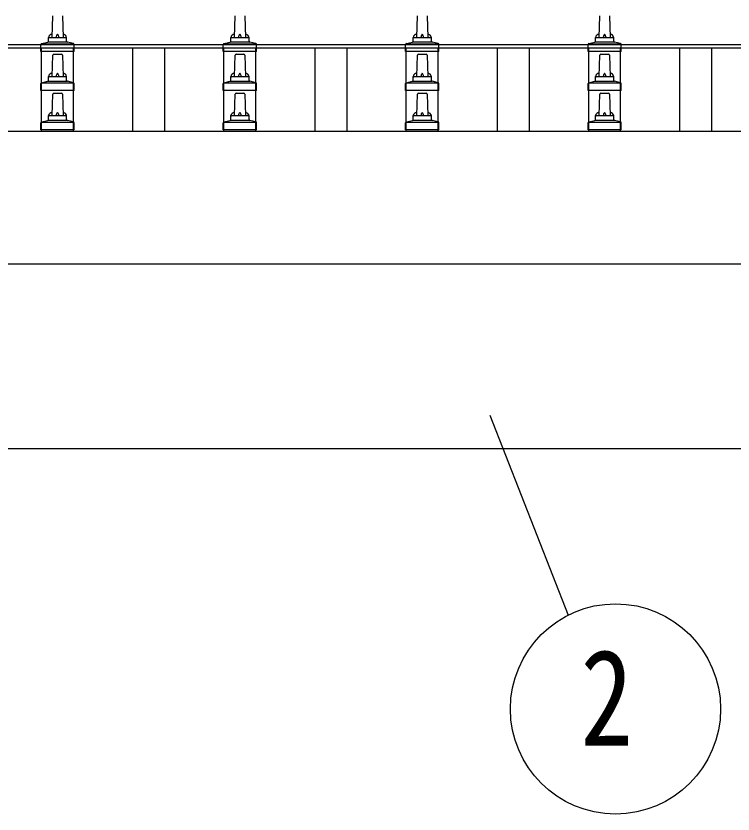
# Model space of a CAD drawing. Units: millimetres, scale not verified. Extents: x -16820 to 16820, y -11880 to 11880.
# Drawn here: x -13298 to -12511, y -853 to 22 of the extents above; entities that cross this region are included whole.
import ezdxf
from ezdxf.enums import TextEntityAlignment as Align

# ---------------------------------------------------------------- set-up
doc = ezdxf.new("R2010")
doc.units = ezdxf.units.MM
doc.header["$LTSCALE"] = 50
for name, color, linetype in [('0-5_YKK_13', 4, 'Continuous'), ('0-6_YKK_A1', 4, 'Continuous'), ('0-7_YKK_D', 6, 'Continuous')]:
    doc.layers.add(name, color=color, linetype=linetype)
doc.styles.add('ＭＳ ゴシック', font='')
doc.styles.get('ＭＳ ゴシック').set_extended_font_data('MS Gothic')

msp = doc.modelspace()

# ---------------------------------------------------------------- linework, layer by layer
at = {"layer": '0-5_YKK_13'}
for p, q in [((-13257.92, -1.31), (-13257.19, 22.21)), ((-13246.65, 22.21), (-13245.92, -1.31)), ((-13057.92, -1.31), (-13057.19, 22.21)), ((-13046.65, 22.21), (-13045.92, -1.31)), ((-12857.92, -1.31), (-12857.19, 22.21)), ((-12846.65, 22.21), (-12845.92, -1.31)), ((-12657.92, -1.31), (-12657.19, 22.21)), ((-12646.65, 22.21), (-12645.92, -1.31)), ((-13269.79, -8.31), (-13234.05, -8.31)), ((-13269.41, -8.13), (-13262.69, -6.5)), ((-13262.3, -6.31), (-13241.54, -6.31)), ((-13261.92, -5.52), (-13261.92, -1.31)), ((-13260.92, -1.31), (-13242.92, -1.31)), ((-13241.92, -5.52), (-13241.92, -1.31)), ((-13234.44, -8.13), (-13241.16, -6.5)), ((-13069.79, -8.31), (-13034.05, -8.31)), ((-13069.41, -8.13), (-13062.69, -6.5)), ((-13062.3, -6.31), (-13041.54, -6.31)), ((-13061.92, -5.52), (-13061.92, -1.31)), ((-13060.92, -1.31), (-13042.92, -1.31)), ((-13041.92, -5.52), (-13041.92, -1.31)), ((-13034.44, -8.13), (-13041.16, -6.5)), ((-12869.79, -8.31), (-12834.05, -8.31)), ((-12869.41, -8.13), (-12862.69, -6.5)), ((-12862.3, -6.31), (-12841.54, -6.31)), ((-12861.92, -5.52), (-12861.92, -1.31)), ((-12860.92, -1.31), (-12842.92, -1.31)), ((-12841.92, -5.52), (-12841.92, -1.31)), ((-12834.44, -8.13), (-12841.16, -6.5)), ((-12669.79, -8.31), (-12634.05, -8.31)), ((-12669.41, -8.13), (-12662.69, -6.5)), ((-12662.3, -6.31), (-12641.54, -6.31)), ((-12661.92, -5.52), (-12661.92, -1.31)), ((-12660.92, -1.31), (-12642.92, -1.31)), ((-12641.92, -5.52), (-12641.92, -1.31)), ((-12634.44, -8.13), (-12641.16, -6.5)), ((-13270.17, -16.81), (-13270.17, -9.1)), ((-13233.67, -16.81), (-13270.17, -16.81)), ((-13233.67, -16.81), (-13233.67, -9.1)), ((-13070.17, -16.81), (-13070.17, -9.1)), ((-13033.67, -16.81), (-13070.17, -16.81)), ((-13033.67, -16.81), (-13033.67, -9.1)), ((-12870.17, -16.81), (-12870.17, -9.1)), ((-12833.67, -16.81), (-12870.17, -16.81)), ((-12833.67, -16.81), (-12833.67, -9.1)), ((-12670.17, -16.81), (-12670.17, -9.1)), ((-12633.67, -16.81), (-12670.17, -16.81)), ((-12633.67, -16.81), (-12633.67, -9.1)), ((-13257.92, -44.17), (-13257.19, -20.64)), ((-13256.19, -19.67), (-13247.65, -19.67)), ((-13246.65, -20.64), (-13245.92, -44.17)), ((-13057.92, -44.17), (-13057.19, -20.64)), ((-13056.19, -19.67), (-13047.65, -19.67)), ((-13046.65, -20.64), (-13045.92, -44.17)), ((-12857.92, -44.17), (-12857.19, -20.64)), ((-12856.19, -19.67), (-12847.65, -19.67)), ((-12846.65, -20.64), (-12845.92, -44.17)), ((-12657.92, -44.17), (-12657.19, -20.64)), ((-12656.19, -19.67), (-12647.65, -19.67)), ((-12646.65, -20.64), (-12645.92, -44.17)), ((-13270.17, -59.67), (-13270.17, -51.95)), ((-13269.79, -51.17), (-13234.05, -51.17)), ((-13269.41, -50.98), (-13262.69, -49.35)), ((-13262.3, -49.17), (-13241.54, -49.17)), ((-13261.92, -48.38), (-13261.92, -44.17)), ((-13260.92, -44.17), (-13242.92, -44.17)), ((-13241.92, -48.38), (-13241.92, -44.17)), ((-13234.44, -50.98), (-13241.16, -49.35)), ((-13233.67, -59.67), (-13233.67, -51.95)), ((-13070.17, -59.67), (-13070.17, -51.95)), ((-13069.79, -51.17), (-13034.05, -51.17)), ((-13069.41, -50.98), (-13062.69, -49.35)), ((-13062.3, -49.17), (-13041.54, -49.17)), ((-13061.92, -48.38), (-13061.92, -44.17)), ((-13060.92, -44.17), (-13042.92, -44.17)), ((-13041.92, -48.38), (-13041.92, -44.17)), ((-13034.44, -50.98), (-13041.16, -49.35)), ((-13033.67, -59.67), (-13033.67, -51.95)), ((-12870.17, -59.67), (-12870.17, -51.95)), ((-12869.79, -51.17), (-12834.05, -51.17)), ((-12869.41, -50.98), (-12862.69, -49.35)), ((-12862.3, -49.17), (-12841.54, -49.17)), ((-12861.92, -48.38), (-12861.92, -44.17)), ((-12860.92, -44.17), (-12842.92, -44.17)), ((-12841.92, -48.38), (-12841.92, -44.17)), ((-12834.44, -50.98), (-12841.16, -49.35)), ((-12833.67, -59.67), (-12833.67, -51.95)), ((-12670.17, -59.67), (-12670.17, -51.95)), ((-12669.79, -51.17), (-12634.05, -51.17)), ((-12669.41, -50.98), (-12662.69, -49.35)), ((-12662.3, -49.17), (-12641.54, -49.17)), ((-12661.92, -48.38), (-12661.92, -44.17)), ((-12660.92, -44.17), (-12642.92, -44.17)), ((-12641.92, -48.38), (-12641.92, -44.17)), ((-12634.44, -50.98), (-12641.16, -49.35)), ((-12633.67, -59.67), (-12633.67, -51.95)), ((-13233.67, -59.67), (-13270.17, -59.67)), ((-13033.67, -59.67), (-13070.17, -59.67)), ((-12833.67, -59.67), (-12870.17, -59.67)), ((-12633.67, -59.67), (-12670.17, -59.67)), ((-13257.92, -87.02), (-13257.19, -63.5)), ((-13256.19, -62.52), (-13247.65, -62.52)), ((-13246.65, -63.5), (-13245.92, -87.02)), ((-13057.92, -87.02), (-13057.19, -63.5)), ((-13056.19, -62.52), (-13047.65, -62.52)), ((-13046.65, -63.5), (-13045.92, -87.02)), ((-12857.92, -87.02), (-12857.19, -63.5)), ((-12856.19, -62.52), (-12847.65, -62.52)), ((-12846.65, -63.5), (-12845.92, -87.02)), ((-12657.92, -87.02), (-12657.19, -63.5)), ((-12656.19, -62.52), (-12647.65, -62.52)), ((-12646.65, -63.5), (-12645.92, -87.02)), ((-13261.92, -91.24), (-13261.92, -87.02)), ((-13260.92, -87.02), (-13242.92, -87.02)), ((-13241.92, -91.24), (-13241.92, -87.02)), ((-13061.92, -91.24), (-13061.92, -87.02)), ((-13060.92, -87.02), (-13042.92, -87.02)), ((-13041.92, -91.24), (-13041.92, -87.02)), ((-12861.92, -91.24), (-12861.92, -87.02)), ((-12860.92, -87.02), (-12842.92, -87.02)), ((-12841.92, -91.24), (-12841.92, -87.02)), ((-12661.92, -91.24), (-12661.92, -87.02)), ((-12660.92, -87.02), (-12642.92, -87.02)), ((-12641.92, -91.24), (-12641.92, -87.02)), ((-13270.17, -102.52), (-13270.17, -94.81)), ((-13269.79, -94.02), (-13234.05, -94.02)), ((-13269.41, -93.84), (-13262.69, -92.21)), ((-13262.3, -92.02), (-13241.54, -92.02)), ((-13234.44, -93.84), (-13241.16, -92.21)), ((-13233.67, -102.52), (-13233.67, -94.81)), ((-13070.17, -102.52), (-13070.17, -94.81)), ((-13069.79, -94.02), (-13034.05, -94.02)), ((-13069.41, -93.84), (-13062.69, -92.21)), ((-13062.3, -92.02), (-13041.54, -92.02)), ((-13034.44, -93.84), (-13041.16, -92.21)), ((-13033.67, -102.52), (-13033.67, -94.81)), ((-12870.17, -102.52), (-12870.17, -94.81)), ((-12869.79, -94.02), (-12834.05, -94.02)), ((-12869.41, -93.84), (-12862.69, -92.21)), ((-12862.3, -92.02), (-12841.54, -92.02)), ((-12834.44, -93.84), (-12841.16, -92.21)), ((-12833.67, -102.52), (-12833.67, -94.81)), ((-12670.17, -102.52), (-12670.17, -94.81)), ((-12669.79, -94.02), (-12634.05, -94.02)), ((-12669.41, -93.84), (-12662.69, -92.21)), ((-12662.3, -92.02), (-12641.54, -92.02)), ((-12634.44, -93.84), (-12641.16, -92.21)), ((-12633.67, -102.52), (-12633.67, -94.81)), ((-13233.67, -102.52), (-13270.17, -102.52)), ((-13033.67, -102.52), (-13070.17, -102.52)), ((-12833.67, -102.52), (-12870.17, -102.52)), ((-12633.67, -102.52), (-12670.17, -102.52))]:
    msp.add_line(p, q, dxfattribs=at)
for centre, radius, start, end in [((-13257.84, -1.94), 4.13, 90, 171.17633), ((-13248.59, -1.31), 4.83, 133.60282, 180), ((-13255.25, -1.31), 4.83, 0, 46.39718), ((-13246.01, -1.94), 4.13, 8.82367, 90), ((-13057.84, -1.94), 4.13, 90, 171.17633), ((-13048.59, -1.31), 4.83, 133.60282, 180), ((-13055.25, -1.31), 4.83, 0, 46.39718), ((-13046.01, -1.94), 4.13, 8.82367, 90), ((-12857.84, -1.94), 4.13, 90, 171.17633), ((-12848.59, -1.31), 4.83, 133.60282, 180), ((-12855.25, -1.31), 4.83, 0, 46.39718), ((-12846.01, -1.94), 4.13, 8.82367, 90), ((-12657.84, -1.94), 4.13, 90, 171.17633), ((-12648.59, -1.31), 4.83, 133.60282, 180), ((-12655.25, -1.31), 4.83, 0, 46.39718), ((-12646.01, -1.94), 4.13, 8.82367, 90), ((-13269.17, -9.1), 1, 103.62699, 180), ((-13262.92, -5.52), 1, 283.62699, 0), ((-13260.92, -2.31), 1, 90, 180), ((-13242.92, -2.31), 1, 0, 90), ((-13240.92, -5.52), 1, 180, 256.37301), ((-13234.67, -9.1), 1, 0, 76.37301), ((-13069.17, -9.1), 1, 103.62699, 180), ((-13062.92, -5.52), 1, 283.62699, 0), ((-13060.92, -2.31), 1, 90, 180), ((-13042.92, -2.31), 1, 0, 90), ((-13040.92, -5.52), 1, 180, 256.37301), ((-13034.67, -9.1), 1, 0, 76.37301), ((-12869.17, -9.1), 1, 103.62699, 180), ((-12862.92, -5.52), 1, 283.62699, 0), ((-12860.92, -2.31), 1, 90, 180), ((-12842.92, -2.31), 1, 0, 90), ((-12840.92, -5.52), 1, 180, 256.37301), ((-12834.67, -9.1), 1, 0, 76.37301), ((-12669.17, -9.1), 1, 103.62699, 180), ((-12662.92, -5.52), 1, 283.62699, 0), ((-12660.92, -2.31), 1, 90, 180), ((-12642.92, -2.31), 1, 0, 90), ((-12640.92, -5.52), 1, 180, 256.37301), ((-12634.67, -9.1), 1, 0, 76.37301), ((-13256.19, -20.67), 1, 90, 178.60509), ((-13247.65, -20.67), 1, 1.39491, 90), ((-13056.19, -20.67), 1, 90, 178.60509), ((-13047.65, -20.67), 1, 1.39491, 90), ((-12856.19, -20.67), 1, 90, 178.60509), ((-12847.65, -20.67), 1, 1.39491, 90), ((-12656.19, -20.67), 1, 90, 178.60509), ((-12647.65, -20.67), 1, 1.39491, 90), ((-13257.84, -44.8), 4.13, 90, 171.17633), ((-13248.59, -44.17), 4.83, 133.60282, 180), ((-13255.25, -44.17), 4.83, 0, 46.39718), ((-13246.01, -44.8), 4.13, 8.82367, 90), ((-13057.84, -44.8), 4.13, 90, 171.17633), ((-13048.59, -44.17), 4.83, 133.60282, 180), ((-13055.25, -44.17), 4.83, 0, 46.39718), ((-13046.01, -44.8), 4.13, 8.82367, 90), ((-12857.84, -44.8), 4.13, 90, 171.17633), ((-12848.59, -44.17), 4.83, 133.60282, 180), ((-12855.25, -44.17), 4.83, 0, 46.39718), ((-12846.01, -44.8), 4.13, 8.82367, 90), ((-12657.84, -44.8), 4.13, 90, 171.17633), ((-12648.59, -44.17), 4.83, 133.60282, 180), ((-12655.25, -44.17), 4.83, 0, 46.39718), ((-12646.01, -44.8), 4.13, 8.82367, 90), ((-13269.17, -51.95), 1, 103.62699, 180), ((-13262.92, -48.38), 1, 283.62699, 0), ((-13260.92, -45.17), 1, 90, 180), ((-13242.92, -45.17), 1, 0, 90), ((-13240.92, -48.38), 1, 180, 256.37301), ((-13234.67, -51.95), 1, 0, 76.37301), ((-13069.17, -51.95), 1, 103.62699, 180), ((-13062.92, -48.38), 1, 283.62699, 0), ((-13060.92, -45.17), 1, 90, 180), ((-13042.92, -45.17), 1, 0, 90), ((-13040.92, -48.38), 1, 180, 256.37301), ((-13034.67, -51.95), 1, 0, 76.37301), ((-12869.17, -51.95), 1, 103.62699, 180), ((-12862.92, -48.38), 1, 283.62699, 0), ((-12860.92, -45.17), 1, 90, 180), ((-12842.92, -45.17), 1, 0, 90), ((-12840.92, -48.38), 1, 180, 256.37301), ((-12834.67, -51.95), 1, 0, 76.37301), ((-12669.17, -51.95), 1, 103.62699, 180), ((-12662.92, -48.38), 1, 283.62699, 0), ((-12660.92, -45.17), 1, 90, 180), ((-12642.92, -45.17), 1, 0, 90), ((-12640.92, -48.38), 1, 180, 256.37301), ((-12634.67, -51.95), 1, 0, 76.37301), ((-13256.19, -63.52), 1, 90, 178.60509), ((-13247.65, -63.52), 1, 1.39491, 90), ((-13056.19, -63.52), 1, 90, 178.60509), ((-13047.65, -63.52), 1, 1.39491, 90), ((-12856.19, -63.52), 1, 90, 178.60509), ((-12847.65, -63.52), 1, 1.39491, 90), ((-12656.19, -63.52), 1, 90, 178.60509), ((-12647.65, -63.52), 1, 1.39491, 90), ((-13257.84, -87.66), 4.13, 90, 171.17633), ((-13260.92, -88.02), 1, 90, 180), ((-13248.59, -87.02), 4.83, 133.60282, 180), ((-13255.25, -87.02), 4.83, 0, 46.39718), ((-13246.01, -87.66), 4.13, 8.82367, 90), ((-13242.92, -88.02), 1, 0, 90), ((-13057.84, -87.66), 4.13, 90, 171.17633), ((-13060.92, -88.02), 1, 90, 180), ((-13048.59, -87.02), 4.83, 133.60282, 180), ((-13055.25, -87.02), 4.83, 0, 46.39718), ((-13046.01, -87.66), 4.13, 8.82367, 90), ((-13042.92, -88.02), 1, 0, 90), ((-12857.84, -87.66), 4.13, 90, 171.17633), ((-12860.92, -88.02), 1, 90, 180), ((-12848.59, -87.02), 4.83, 133.60282, 180), ((-12855.25, -87.02), 4.83, 0, 46.39718), ((-12846.01, -87.66), 4.13, 8.82367, 90), ((-12842.92, -88.02), 1, 0, 90), ((-12657.84, -87.66), 4.13, 90, 171.17633), ((-12660.92, -88.02), 1, 90, 180), ((-12648.59, -87.02), 4.83, 133.60282, 180), ((-12655.25, -87.02), 4.83, 0, 46.39718), ((-12646.01, -87.66), 4.13, 8.82367, 90), ((-12642.92, -88.02), 1, 0, 90), ((-13269.17, -94.81), 1, 103.62699, 180), ((-13262.92, -91.24), 1, 283.62699, 0), ((-13240.92, -91.24), 1, 180, 256.37301), ((-13234.67, -94.81), 1, 0, 76.37301), ((-13069.17, -94.81), 1, 103.62699, 180), ((-13062.92, -91.24), 1, 283.62699, 0), ((-13040.92, -91.24), 1, 180, 256.37301), ((-13034.67, -94.81), 1, 0, 76.37301), ((-12869.17, -94.81), 1, 103.62699, 180), ((-12862.92, -91.24), 1, 283.62699, 0), ((-12840.92, -91.24), 1, 180, 256.37301), ((-12834.67, -94.81), 1, 0, 76.37301), ((-12669.17, -94.81), 1, 103.62699, 180), ((-12662.92, -91.24), 1, 283.62699, 0), ((-12640.92, -91.24), 1, 180, 256.37301), ((-12634.67, -94.81), 1, 0, 76.37301)]:
    msp.add_arc(centre, radius, start, end, dxfattribs=at)
at = {"layer": '0-6_YKK_A1'}
for p, q in [((-14074.92, -9.11), (-8628.92, -9.11)), ((-14074.92, -12.69), (-8628.92, -12.69)), ((-13269.42, -104.19), (-13269.42, -12.69)), ((-13234.42, -104.19), (-13234.42, -12.69)), ((-13169.42, -104.19), (-13169.42, -12.69)), ((-13134.42, -104.19), (-13134.42, -12.69)), ((-13069.42, -104.19), (-13069.42, -12.69)), ((-13034.42, -104.19), (-13034.42, -12.69)), ((-12969.42, -104.19), (-12969.42, -12.69)), ((-12934.42, -104.19), (-12934.42, -12.69)), ((-12869.42, -104.19), (-12869.42, -12.69)), ((-12834.42, -104.19), (-12834.42, -12.69)), ((-12769.42, -104.19), (-12769.42, -12.69)), ((-12734.42, -104.19), (-12734.42, -12.69)), ((-12669.42, -104.19), (-12669.42, -12.69)), ((-12634.42, -104.19), (-12634.42, -12.69)), ((-12569.42, -104.19), (-12569.42, -12.69)), ((-12534.42, -104.19), (-12534.42, -12.69)), ((-14070.22, -104.19), (-8633.62, -104.19)), ((-8633.62, -249.85), (-14070.22, -249.85)), ((-13958.42, -452), (-8745.42, -452))]:
    msp.add_line(p, q, dxfattribs=at)
at = {"layer": '0-7_YKK_D'}
msp.add_line((-12777.85, -415.35), (-12691.82, -634.45), dxfattribs=at)
msp.add_circle((-12640.02, -737.34), 115.2, dxfattribs=at)

# ---------------------------------------------------------------- texts
at = {"layer": '0-7_YKK_D', "style": 'ＭＳ ゴシック', "width": 0.8}
msp.add_text('2', height=105.6, dxfattribs=at).set_placement((-12678.42, -809.34), align=Align.BOTTOM_LEFT)

doc.saveas('drawing.dxf')
